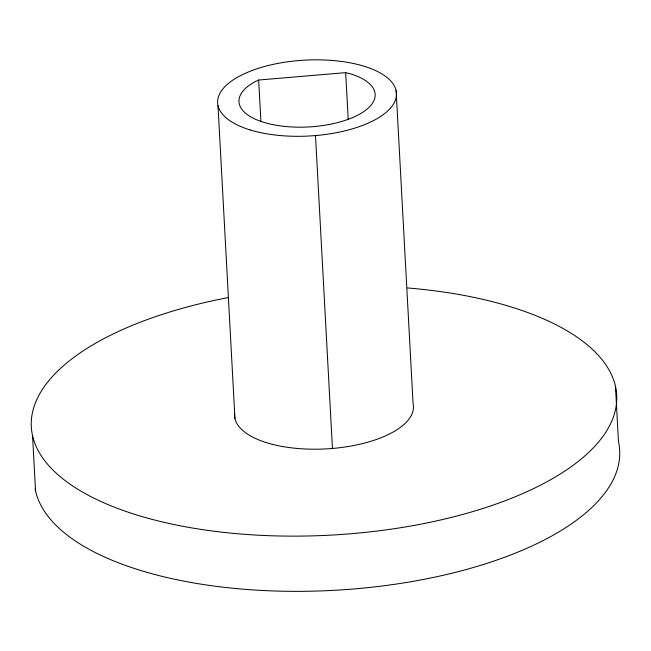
<?xml version="1.0" encoding="UTF-8"?>
<svg xmlns="http://www.w3.org/2000/svg" width="651" height="651" viewBox="0 0 651 651"><rect width="100%" height="100%" fill="white"/><g stroke="black" fill="none" stroke-linecap="round" stroke-linejoin="round"><path stroke-width="0.98" d="M258.675 80.024L254.565 81.945A68.192 28.929 -3.1 0 0 263.663 122.315A68.192 28.929 -3.1 0 0 359.547 114.194A68.192 28.929 -3.1 0 0 350.458 73.823L345.657 72.652L258.675 80.024L260.921 121.599M615.464 386.279L618.45 441.5A293.113 124.341 -3.1 0 1 352.337 589.082A293.113 124.341 -3.1 0 1 35.146 488.942M396.117 90.522L413.06 403.425A89.561 37.994 -3.1 0 1 326.607 448.873A89.561 37.994 -3.1 0 1 234.612 413.556M345.657 72.652L348.187 119.304M315.499 135.563L332.449 448.466M218.004 105.608L234.946 418.512M32.55 435.657L35.536 490.87M407.485 287.945A293.113 124.341 -3.1 0 1 564.669 471.169A293.113 124.341 -3.1 0 1 90.66 496.51A293.113 124.341 -3.1 0 1 228.647 297.499M250.057 129.915A89.561 37.994 -3.1 0 0 395.263 100.482A89.561 37.994 -3.1 0 0 275.853 63.806A89.561 37.994 -3.1 0 0 250.057 129.915"/></g></svg>
